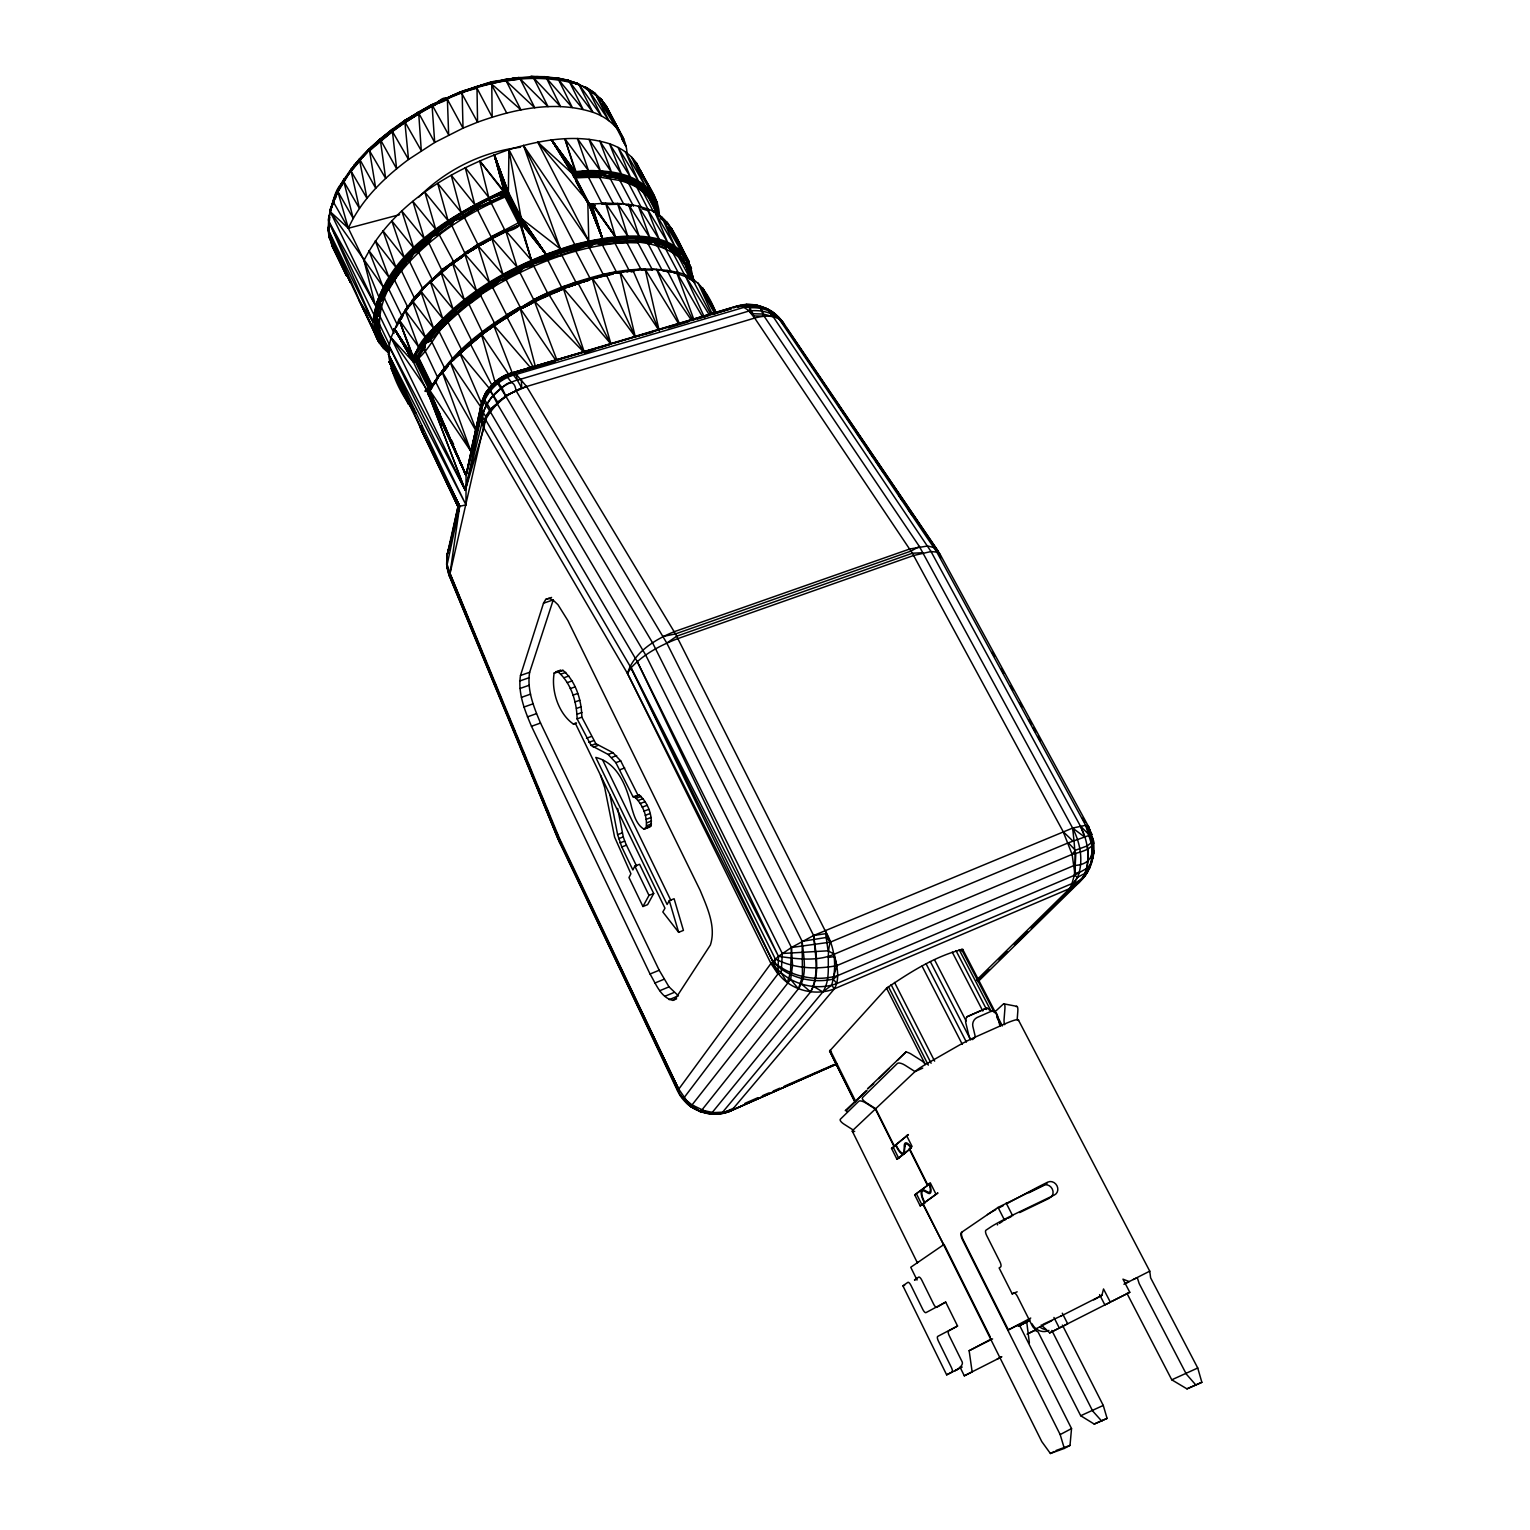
<?xml version="1.0" encoding="UTF-8"?>
<svg xmlns="http://www.w3.org/2000/svg" width="1530" height="1530" viewBox="0 0 1530 1530"><rect width="100%" height="100%" fill="white"/><g stroke="black" fill="none" stroke-linecap="round" stroke-linejoin="round"><path stroke-width="1.5" d="M679.626 1093.835L558.909 841.041L449.438 576.122L484.857 421.018C493.291 404.57 508.821 391.795 526.607 386.516L754.673 318.049C764.254 315.448 776.762 314.281 783.57 323.098L940.109 554.319L1088.366 826.277L1093.434 841.022L1087.314 845.861L1075.341 850.278L1072.109 854.371L834.271 954.185C817.192 961.72 796.728 958.947 778.483 956.327L770.948 963.479L677.541 1090.775C686.339 1110.245 711.507 1119.807 730.919 1110.78L837.025 1063.943M387.262 349.452L389.462 353.468C379.344 346.201 373.052 334.267 372.899 321.797L328.644 221.181L329.906 217.413M350.81 170.136L343.619 181.783C338.13 185.379 333.808 195.859 333.387 201.998L348.343 228.257L363.987 260.425L375.252 305.005L330.289 211.771L334.439 198.919C328.74 211.044 327.171 225.273 329.6 238.431L358.919 300.033L372.899 321.797C381.314 255.586 448.328 216.246 503.619 190.715C505.455 190.198 507.692 190.887 508.61 192.627L522.419 219.708L521.29 224.336L521.921 220.435L508.343 193.87L506.028 191.824L502.873 191.575C452.039 214.583 399.387 247.936 377.183 301.506C373.511 318.928 372.249 340.31 389.117 351.709M690.719 274.635C696.418 283.892 693.358 280.43 692.516 276.069C685.058 222.328 611.312 235.123 574.745 244.513C511.594 263.982 447.621 298.809 412.813 357.006C412.411 358.689 412.718 360.506 413.444 362.075L466.057 475.333L465.981 504.881L457.986 506.679L446.99 555.409L446.626 564.188L448.883 574.668L558.756 839.568L677.541 1090.775L679.244 1091.789M431.651 388.276L432.263 385.522L419.258 358.823L416.064 356.203L413.1 356.299L398.967 319.483L414.477 297.317L442.113 269.663L477.896 244.264L521.654 221.104L508.935 149.634C541.161 139.823 576.619 133.435 609.533 143.763C620.09 147.53 630.073 153.727 636.499 163.117C643.767 180.674 659.315 196.108 659.373 216.055M658.627 216.055C656.294 173.98 607.448 171.073 575.28 171.685L564.819 138.714L588.553 170.767L577.365 138.484L600.429 170.92L589.069 139.287L611.407 172.029L599.817 141.047L621.429 174.076L609.533 143.763L630.398 177.002L618.101 147.377L638.24 180.769L625.502 151.853L644.895 185.34L631.641 157.131L650.346 190.638L636.499 163.117L654.534 196.624C637.933 170.652 602.438 168.893 574.84 171.857C573.616 172.45 573.387 174.114 574.094 175.204L587.788 201.424L588.782 241.013L523.47 145.427L560.382 248.912L522.208 219.211L545.885 254.152L522.055 222.424L519.32 224.987L504.078 195.113L504.02 190.619L494.267 154.779L508.343 193.87L508.935 149.634C451.082 169.658 392.713 204.312 363.987 260.425L378.426 295.959M329.6 219.44L328.147 229.232L329.6 238.431L328.415 230.074L329.466 215.539M708.314 300.09L706.191 293.76L715.925 312.56C708.83 294.487 697.259 275.878 676.566 272.244C652.411 266.736 627.147 269.031 603.145 274.31C574.133 281.96 538.942 293.072 517.312 310.609L492.048 326.598L462.959 350.332M573.712 177.04L574.84 171.857L551.565 139.938L574.094 175.204L573.616 176.753L573.846 172.966L551.565 139.938L575.28 171.685L574.687 177.289L587.711 202.266M386.249 135.137L392.445 129.342L392.426 131.446L408.529 159.483C384.03 177.786 361.099 199.99 348.343 228.257L330.289 211.771L333.119 201.157L342.127 182.223M467.415 252.794L491.78 238.183L521.692 223.82L507.558 195.266C491.493 190.829 468.639 215.73 453.683 220.626C423.714 241.817 395.715 267.559 380.243 301.945L377.069 316.595L378.579 329.428L380.607 336.256L387.377 347.616C366.014 324.57 381.678 290.203 398.622 269.548C425.742 235.104 464.03 211.618 504.518 196.127L505.493 190.581L494.267 154.779L508.61 192.627M691.082 275.018L693.415 279.053L691.311 278.307L691.024 276.184L692.44 275.476L690.317 271.212M447.276 366.645L441.348 373.263L452.555 360.086L483.059 333.636L469.022 304.394L465.713 300.416C451.235 314.664 412.526 338.493 415.299 361.539L428.744 389.022L430.867 389.653L426.43 388.792L391.049 337.595L398.967 319.483L418.627 347.042L404.915 310.035L425.455 337.614L412.144 300.454L430.14 281.233L453.645 261.649L436.777 230.15C403.805 255.414 347.597 311.011 389.462 351.919M573.406 724.073L575.376 723.346L664.976 908.227L662.834 911.957L678.651 932.325L683.432 930.393L674.099 898.741L669.298 900.654L667.118 904.46L595.801 757.427C618.388 763.03 627.071 787.835 631.737 807.802C633.975 815.452 636.537 824.46 643.633 828.954L646.081 827.826C647.745 816.848 642.83 804.225 634.491 796.958L632.98 796.709L615.863 762.667L608.118 754.424L591.135 745.454L577.097 718.89C576.81 702.079 571.226 683.298 558.24 672.033L554.166 673.028C551.087 690.776 558.469 713.611 573.406 724.073L576.542 722.944M573.635 176.945L573.788 173.119L551.565 139.938L575.108 171.743C567.668 183.849 594.673 170.997 599.033 175.51C622.576 173.617 652.717 186.584 656.236 212.785L656.007 213.645M648.605 210.394L635.734 185.015L621.027 178.972L602.724 174.688L574.4 176.237L573.846 172.966M645.048 828.916L650.919 825.971C652.641 814.993 647.706 802.37 639.349 795.122L632.98 796.709M430.963 389.06C425.55 389.748 430.351 391.011 430.255 387.377L415.586 358.766C436.146 323.595 469.117 295.749 505.378 277.905C550.016 252.909 601.711 235.543 653.559 242.027L667.902 246.942L679.683 255.128L686.167 265.531L688.423 272.742L688.577 270.887C665.11 217.719 587.138 244.073 546.535 257.231C512.493 268.859 484.532 290.891 456.82 313.019C438.536 324.819 430.58 351.728 413.444 362.075L391.049 337.595L389.117 346.086L465.273 490.327L483.901 428.018L485.871 416.696L480.382 408.261L466.057 475.333L426.621 389.156L428.304 388.238M574.343 175.128L574.19 172.393L551.565 139.938L573.712 173.655L573.635 176.6L574.611 172.01L551.565 139.938L573.731 173.387C576.217 179.909 601.94 168.224 609.973 174.439L610.374 173.502C629.308 175.606 647.19 184.92 656.102 202.343L657.632 214.774M976.408 980.252L1070.904 887.343L1074.825 873.496L1072.109 854.371C1080.658 851.904 1099.19 848.404 1091.617 835.992M391.049 337.595L465.273 490.327L481.912 423.16C481.95 401.396 500.865 383.303 521.309 379L748.954 311.03C762.227 309.194 778.196 313.459 784.947 325.871L783.838 325.202M637.819 794.873L620.702 760.869L612.937 752.664L595.878 743.714L581.84 717.168C581.591 700.377 576.026 681.596 563.002 670.35L555.906 671.689M328.644 218.656L328.701 234.358L328.415 227.511M691.311 279.454C688.806 223.973 611.235 235.065 574.572 245.125C511.575 264.002 450.183 299.593 414.075 356.012L418.78 359.454L432.206 386.421L431.575 388.257M448.883 549.174L447.238 554.338L447.009 566.1L446.99 555.409L448.902 548.658M508.343 193.87L494.267 154.779L504.059 190.619L504.078 195.113L478.622 207.162L463.992 216.744L453.683 220.626L451.407 224.795L439.512 233.325L432.168 236.232L428.4 242.199L418.226 251.341L413.655 252.737C402.103 268.764 390.112 284.886 380.243 301.945L380.894 306.402L379.077 314.759L377.069 316.595L373.989 316.442L375.634 328.797L380.855 343.561L389.691 351.307M1088.977 867.72C1086.491 877.436 1077.675 884.34 1069.202 888.777L834.405 988.801C811.34 998.229 779.019 986.831 772.765 961.356L627.472 673.468L483.901 428.018C478.546 417.021 486.062 404.417 492.89 395.792C499.201 391.737 513.143 371.733 516.05 390.666L666.793 643.078L813.616 935.519C816.083 953.936 820.329 975.05 810.575 991.937L710.972 1114.012L692.038 1104.928L679.97 1095.193L678.364 1088.518L559.215 837.828L450.011 573.463L447.162 564.532L446.99 555.409L459.669 506.105L388.505 354.099L389.117 346.086L465.981 504.881L388.505 354.099C391.259 375.558 402.218 396.901 415.988 413.33M521.845 223.399C500.367 235.161 470.379 247.382 449.935 265.187L453.282 260.827M623.838 204.37L610.221 178.551L609.973 174.458C630.666 176.849 653.922 189.261 656.695 211.962L656.236 212.766M588.782 241.013L537.738 142.175L587.788 201.424L588.438 204.179M1092.994 857.928L1094.007 851.12L1089.704 868.026L1084.923 873.401L1077.694 877.206L1069.202 888.777M713.343 314.147L731.397 308.658L511.804 373.014C493.884 378.101 480.879 394.606 480.152 413.215L484.417 420.157L485.794 420.1L483.901 423.887L481.912 423.16C474.893 401.931 490.843 378.254 511.804 373.014L738.034 305.809C754.94 300.989 773.817 308.773 783.57 323.098L774.256 313.88M518.536 223.59L520.793 223.036L522.419 219.708L545.885 254.152L520.391 222.5L506.468 195.63L506.755 190.944L494.267 154.779L504.977 191.518L504.977 197.064C459.402 216.399 416.982 246.024 389.06 287.487C378.694 307.549 374.142 332.947 389.06 352.55M387.377 347.616L386.459 347.52C357.083 309.978 397.704 263.982 426.239 239.77C449.476 220.301 475.849 204.465 503.867 193.029C505.378 192.99 507.08 193.354 508.075 194.559L522.113 221.946L521.692 223.82L522.055 222.424M573.884 174.726L573.769 176.447L574.19 172.393L551.565 139.938L573.463 175.567L551.565 139.938L574.094 172.508L573.482 175.07M505.818 193.201L506.755 190.944L504.977 197.064L505.818 193.201L504.977 197.064L508.075 194.559C508.629 192.895 506.181 192.417 504.977 192.206C489.791 196.49 475.142 204.81 461.735 213.263C426.526 235.505 390.475 263.753 377.164 304.7L381.429 307.224L394.071 333.272M507.501 191.365L506.985 192.359L504.977 191.518L494.267 154.779L508.209 192.015C508.649 197.848 502.031 195.477 503.007 190.925L479.655 160.784L488.701 197.313L465.254 167.631L474.683 204.446L451.216 175.185L461.085 212.211L437.714 183.409L448.041 220.549L424.881 192.187L435.725 229.366L412.87 201.405L424.25 238.546L401.797 211.006L413.731 248.013L391.776 220.836L404.245 257.652L382.921 230.801L395.926 267.368L375.29 240.784L388.811 277.064L368.959 250.691L382.959 286.626L330.289 211.771C329.486 210.452 347.635 168.3 343.848 181.649L353.201 218.408L337.633 191.078L344.193 178.914M401.855 318.183L400.688 319.196L403.346 314.147M1093.434 841.022L1091.081 838.612M432.206 386.363L432.263 385.522C452.689 351.116 486.005 326.636 520.104 306.937L503.829 275.343C468.811 294.946 434.52 322.199 414.075 356.012M485.794 420.1L631.029 667.845L775.289 958.947L774.41 965.889C788.887 983.847 815.108 991.536 836.872 983.541L1072.607 883.307C1084.866 880.591 1090.852 868.371 1093.032 857.106M556.92 833.276L559.655 839.894L558.182 839.377L450.011 573.463L459.669 506.105L419.603 425.684L388.505 354.099L406.98 399.54L389.251 361.577L405.89 397.666L407.974 397.666L406.119 397.934L419.603 425.684C419.947 430.772 424.651 429.433 421.687 430.733L457.986 506.679L449.457 546.765L452.019 538.005M479.655 160.784L503.619 190.715L488.95 198.556L504.671 229.825C504.862 234.32 523.432 226.459 522.495 220.033L545.885 254.152L522.227 222.099L521.309 224.107L522.419 219.708M521.596 221.85C519.301 221.601 521.826 225.446 521.864 222.711L545.885 254.152L522.361 221.773L522.017 223.093L522.552 220.913L545.885 254.152L521.864 223.495M573.444 174.841C587.711 165.909 613.626 172.947 629.098 178.379L622.538 175.185L619.899 180.502L633.477 206.187M1017.163 1019.86L1017.833 1011.043A6.809 1.913 -79.8 0 0 1016.13 1006.625M1091.846 860.625L1089.704 865.483M532.803 302.825L522.82 307.989L541.697 297.872L566.942 287.085L591.976 278.766L613.109 274.119L603.145 274.31L589.241 247.497L588.323 242.409C621.562 235.429 666.851 230.341 688.538 262.758L690.699 276.222L692.555 276.318L690.661 277.638M430.293 389.691L427.635 390.303L466.057 475.333L480.382 408.261C486.961 385.197 488.051 384.948 497.25 403.805L645.679 655.012L791.45 947.491L792.54 965.373L790.627 979.468L692.038 1104.928L699.745 1111.43L701.467 1110.092L719.387 1113.859L722.294 1112.578L822.853 991.937L831.612 985.205C837.254 966.845 834.959 946.936 825.014 930.412L675.476 633.898L526.607 386.516L516.241 374.391L511.804 373.014L505.397 375.252L505.302 377.642M480.382 408.261L483.576 398.087L490.575 409.275L490.346 411.838L637.226 661.553L782.289 953.496L781.218 972.946L787.281 982.642L790.494 972.602L791.45 947.491L813.616 935.519L1072.645 828.074L1085.669 825.301L1088.366 826.277L1091.789 834.481L1068.361 842.82L830.235 942.174L791.45 947.491L778.483 956.327L777.909 974.017L684.159 1097.565C684.503 1106.305 701.467 1112.712 710.417 1113.821C714.472 1114.624 724.761 1113.821 730.919 1110.78L835.59 1064.498M442.553 271.766L428.916 243.079L425.474 239.216M603.145 274.31L645.144 269.242L659.181 330.652L619.841 271.862C566.138 281.539 514.711 305.618 472.847 340.387L472.674 342.127M573.807 175.223L573.807 176.275L574.84 171.857M923.087 1203.67L937.756 1193.075L923.087 1203.67L1041.796 1441.623L1050.402 1453.5L1064.325 1448.413L1070.005 1445.41L1071.535 1428.58L1019.152 1324.483L1008.385 1329.895L963.116 1239.663A6.923 2.448 64.4 0 1 962.045 1232.109M476.136 339.297L481.338 335.051L471.221 343.141L471.508 340.349L458.082 313.287L455.347 310.016L453.09 309.844L458.082 313.287L478.527 296.112C530.126 262.816 591.211 238.737 653.559 242.027L657.058 244.991L665.225 247.803L667.902 246.942L669.566 244.322L681.558 252.68L687.486 262.93L692.459 275.802L690.47 271.747M504.977 191.518L505.072 190.542M721.701 1112.75L719.387 1113.859L732.22 1109.728L834.405 988.801C840.467 978.186 836.681 965.334 834.271 954.185L828.074 950.799L782.289 953.496M599.55 172.393L599.607 177.499L613.76 204.179L602.304 204.14L587.539 175.376L587.864 172.24L589.777 171.379L610.394 173.483L589.777 171.379L574.439 174.248M505.99 193.316L494.267 154.779L507.96 191.747L507.558 195.266L508.209 193.698M590.389 203.796L589.758 204.676L589.566 203.337L588.017 203.452L592.091 204.274L615.423 236.787L605.67 203.356L627.721 236.079L617.508 203.375L639.196 236.328L628.467 204.332L649.753 237.494L638.45 206.206L659.258 239.579L647.362 208.979L667.673 242.505L655.146 212.574L674.921 246.273L661.725 216.973L680.965 250.805L667.099 222.118L685.746 256.046L671.192 227.932L689.246 261.955C678.173 242.715 671.135 216.38 647.362 208.979C628.926 202.17 608.902 202.802 589.605 204.274L575.739 177.729L574.419 177.939L588.151 177.346L589.777 171.398M426.22 108.726L404.991 120.507L380.071 139.001L396.614 168.74L392.426 131.446C441.692 94.152 506.411 68.257 568.758 80.746L592.856 112.283C611.101 118.269 626.688 134.468 627.071 154.415M328.357 220.32L328.931 216.227M438.116 378.407L424.651 349.892L425.57 343.198L446.875 320.631L467.874 302.577L499.469 280.028L505.914 278.9L519.473 271.69L523.394 267.291C547.338 259.373 571.895 251.494 595.514 242.926L601.979 244.035L636.231 241.855C661.553 244.475 686.129 253.636 693.568 281.386M485.871 416.696L490.346 411.838L482.581 399.732L489.045 388.601L497.499 401.95L497.25 403.805C489.466 408.969 482.409 418.226 483.901 428.018M564.819 138.714L575.93 171.551L575.165 173.273L574.266 172.297M746.009 304.413L756.566 305.082L760.391 308.295L764.101 316.175L919.358 546.459L1072.645 828.074C1074.328 844.082 1076.317 859.248 1074.29 875.351L1077.694 877.206L1070.904 887.343L1078.344 883.193L1082.418 878.411M685.268 276.184L672.588 252.316L673.296 247.497L654.974 239.292L616.15 237.341L574.572 245.125L575.663 250.901L590.523 279.168L613.473 273.583M676.623 998.841L672.913 1000.391C660.75 997.751 655.815 983.599 650.04 974.017L531.484 726.291C524.752 710.436 517.714 693.014 520.487 675.476L543.513 603.183L545.713 599.416L551.584 597.446M573.788 175.07L575.777 172.182L575.108 178.13M669.184 999.664L678.44 995.82L669.012 986.869L659.201 970.25L540.53 723.04C533.798 707.204 526.76 689.781 529.648 672.282L553.248 599.894L543.513 603.183M448.328 266.603L431.403 281.52L431.862 278.747L418.226 251.341L415.108 248.549L411.149 251.36L413.655 252.737L418.742 252.221M1077.694 877.206C1083.737 861.141 1080.39 842.973 1072.645 828.074L1084.904 837.216L1080.314 825.913L931.024 551.546L768.385 309.576L758.88 306.459L738.034 305.809L613.148 343.313M939.707 556.346L940.701 557.991L940.109 554.319L936.819 552.101L931.024 551.546L913.64 555.486L677.962 638.565C660.692 645.163 643.633 654.018 631.029 667.845L772.765 961.356C790.226 976.542 815.452 982.164 837.694 975.624L1074.29 875.351L1086.549 868.543L1091.177 863.666L1092.095 846.014L1085.669 825.301L936.819 552.101L779.057 318.814C774.735 310.724 764.77 307.721 756.623 305.159M481.95 405.775L483.078 398.756M653.807 212.402L642.6 191.307L643.365 186.622L637.8 181.535L635.734 185.015L621.027 178.972L599.033 174.42L575.184 175.032L575.739 177.729M430.599 282.476L431.862 278.747M447.238 554.338L447.2 558.622M521.061 224.47L531.388 260.215L505.627 230.609L464.757 253.884L476.557 290.968L452.345 262.682L440.774 271.824L453.071 309.117L430.14 281.233L442.744 318.546L420.578 290.815L433.506 328.07L412.144 300.454M373.397 313.631L328.644 221.181L330.289 209.323L334.305 200.812M506.985 192.359L494.267 154.779L506.028 191.824L505.493 190.581M656.695 211.943L658.206 214.468L656.102 202.343L649.102 190.695L629.079 178.398L628.581 183.294L641.07 206.894M588.151 177.346L599.607 177.499L603.795 171.876M567.171 855.939L558.909 841.041L559.215 837.828L558.393 838.727M496.198 383.074L496.772 380.702L501.878 387.549L506.028 396.576L652.526 642.753L802.16 941.332C803.575 956.805 807.878 975.222 798.431 988.763L700.51 1111.717M637.054 182.261L637.8 181.535L635.983 185.149L647.477 194.578L654.457 207.678L656.121 202.343L653.979 206.359L658.072 214.774M343.561 180.827C357.963 161.492 372.784 143.38 392.445 129.342M505.837 194.329L506.851 194.75M388.065 347.597L379.038 331.494L377.069 316.595L379.612 315.562L391.221 339.507M399.56 214.678L348.343 228.257L337.92 191.919L354.214 165.049L369.533 148.487L369.552 150.839L385.637 178.36L380.492 140.951C433.984 96.696 509.777 64.298 579.124 84.647L601.481 116.07L587.807 88.759L584.039 87.573M522.361 221.773L545.885 254.152L522.113 221.946L520.774 224.413L494.898 235.735L482.447 244.016L491.972 238.757M413.444 362.075L394.338 328.701L412.641 358.345L416.064 356.203L418.78 359.454M522.552 220.913L522.265 222.233L522.514 221.257L545.885 254.152L522.552 220.377L522.246 221.334M426.43 388.792L465.273 490.327L480.649 418.206C480.057 397.857 495.739 376.935 516.241 374.391L748.973 305.904L754.673 318.049L912.377 553.229L1063.178 831.651L1072.109 854.371M504.556 193.029L504.001 194.042M483.557 423.217L480.649 418.206L466.057 475.333L428.343 390.494L429.567 389.978L428.132 390.494L466.057 475.333L480.152 413.215M652.66 332.316L635.237 336.734L592.148 278.173C529.055 297.987 465.541 332.488 429.356 389.71L470.762 451.082L483.098 398.89L487.477 392.33M465.713 300.416L475.333 292.479L490.48 283.241L507.635 316.959L517.752 310.705M593.047 204.293L591.23 205.842L593.047 204.293L615.423 236.787L592.129 204.274L591.326 205.842L595.361 205.536M660.004 270.007L651.856 269.242L652.526 270.007L637.972 242.868L637.149 236.901L616.15 237.341L614.563 238.24L614.582 242.429L628.887 269.969C631.852 274.616 638.679 268.228 626.918 271.594M456.82 313.019L430.752 339.909L425.57 343.198L424.116 349.031L415.299 361.539L413.215 361.558L394.338 328.701L412.756 357.312L417.269 360.678L419.029 358.441M813.75 986.563L822.853 991.937C832.473 976.905 825.339 958.258 830.235 942.174L825.014 930.412M1098.502 1297.096L1101.887 1295.336L1103.532 1288.968L1110.34 1302.183L1104.87 1304.918L1099.573 1294.629M574.821 178.455L587.463 202.648L587.788 201.424L602.399 238.431L591.747 204.236L592.875 204.924L591.861 205.077M330.231 237.743L332.163 246.139L350.485 282.381L333.54 248.625L333.77 246.808M335.319 198.69L337.843 189.605L341.553 183.83M648.433 238.91L648.185 243.959L653.559 242.027L654.974 239.292M573.463 175.567L573.788 174.42M446.99 555.409L448.845 548.926M833.563 976.752L836.814 965.621L834.385 956.556L828.495 957.417M337.633 191.078L343.848 181.649L359.435 208.386L350.791 169.754L359.168 160.975M329.332 237.571L328.969 232.617M508.113 191.919L507.214 192.895M515.648 78.738L490.059 82.639L460.874 91.743L432.034 104.614L404.723 120.449L408.529 159.483L434.711 142.481L418.264 112.264L404.628 121.75M330.021 210.93L332.966 201.52M465.369 90.959L490.059 82.639L514.615 78.011M621.582 272.455L617.374 273.029L616.303 271.69L602.38 244.991L601.73 239.866L595.859 240.153L595.514 242.926L589.241 247.497M626.707 237.533L626.879 242.658L641.299 269.93L652.526 270.007M341.668 182.739L341.477 184.174M397.551 378.331L394.568 374.659L408.644 404.436L391.278 368.443L405.928 398.125L407.783 397.226L405.832 397.762L391.278 368.443L412.584 410.059L408.72 401.51M1084.923 873.401C1090.66 857.909 1087.715 840.314 1080.314 825.913L1089.704 835.418M491.474 237.552L477.609 210.145L478.622 207.162L476.825 203.911L451.943 218.618L436.777 230.15M432.359 387.358L432.263 385.522L428.476 388.448L429.433 389.289M412.144 407.401L407.592 397.169L405.871 397.877L389.251 361.577L406.808 399.177L408.395 398.24L406.349 398.336L389.251 361.577L405.871 397.877L407.439 397.494M330.021 210.107L337.843 189.605L343.619 181.783M430.179 388.735L416.313 361.176L394.338 328.701L412.679 359.301L415.28 357.389L417.594 358.077M465.483 254.554L451.905 225.713L453.683 220.626L464.489 217.643L478.527 245.737M781.218 972.946L777.909 974.017L770.948 963.479L627.472 673.468C633.917 652.354 654.783 639.54 674.194 631.718L909.738 549.002L927.658 545.981L934.065 547.587L938.177 551.125L939.191 554.606M522.132 222.003L521.348 223.284M337.843 189.605L333.215 199.971M404.647 121.023L432.091 104.709L460.874 91.743L477.57 122.19C513.984 109.089 554.969 100.043 592.856 112.283L578.608 83.921L567.381 80.038L557.13 78.566C529.992 75.161 514.539 76.175 557.245 78.068L583.102 109.414L569.275 81.473L557.838 78.24M434.998 380.588L470.762 451.082L473.248 444.446M332.966 200.698L333.387 201.998M373.989 316.442L375.347 313.21L379.612 315.562M414.993 356.146C447.621 305.771 503.466 270.638 560.439 251.092C598.46 239.713 679.205 219.67 690.011 276.892M461.085 91.762L438.498 102.051L463.284 90.844L490.422 82.601L506.698 113.01M416.007 356.337L416.753 357.446M441.96 373.091L444.79 368.539L431.288 340.769L425.57 343.198L417.92 357.312L419.258 358.823M507.31 195.056L505.952 196.567L520.678 224.91M690.011 278.422L678.459 256.657L681.539 252.699L684.006 257.117L683.107 261.687L679.683 255.128L678.134 255.759L667.902 246.942L665.569 248.721L679.339 274.712M1087.964 869.384L1085.325 875.236L1078.344 883.193L977.957 981.744M405.89 397.666L407.955 397.437L405.832 397.704L389.251 361.577L406.559 398.699L408.395 398.24L406.425 398.469M471.221 343.141L481.147 335.07L458.388 355.017M591.747 279.263L600.468 276.892M423.045 289.629L409.562 261.534L413.655 252.737M416.6 360.545L412.832 360.277L394.338 328.701L412.698 357.637L414.095 357.561L412.641 358.192L394.338 328.701L413.081 361.214L417.002 358.823L418.111 360.105L431.058 388.008M492.832 326.712L494.381 322.906L480.803 295.787L477.723 291.637L475.333 292.479L478.527 296.112M428.916 243.079L432.168 236.232L440.009 234.224M589.356 172.182L574.19 173.196L574.725 171.934M396.06 327.63L403.538 314.243M754.673 318.049L748.954 311.03L750.522 307.798C760.735 307.205 771.216 310.322 778.77 317.379L778.904 318.47M399.062 321.09L407.496 306.593L394.606 280.258L390.552 277.159M620.262 175.491L622.538 175.185L619.784 176.428L619.899 180.502C634.529 184.499 650.327 192.876 654.764 208.539L651.608 201.31L652.87 197.753L655.739 204.255M600.487 775.155L604.694 787.606L614.601 837.12L630.915 873.764L628.983 877.551L642.944 906.506L647.592 904.651L653.712 893.52L639.559 864.278L634.835 866.114L632.865 869.958L621.773 846.97L617.604 834.653L609.935 794.644M1082.188 878.602C1088.595 869.04 1088.882 856.896 1087.314 845.861M418.589 359.187C417.174 359.99 415.319 357.236 412.832 360.277M521.902 222.443L519.32 224.987L520.602 224.738M404.111 312.885L407.496 306.593L405.393 311.221M688.577 270.887L689.724 269.318L688.538 262.758L686.817 263.695L686.224 266.488L692.096 279.952M657.823 240.937L657.403 245.928L671.211 272.034M642.944 906.506L648.988 895.394L653.712 893.52M741.247 306.363L737.422 306.899L746.621 304.489L748.973 305.904M438.058 377.566L435.859 381.104L444.465 367.659M690.604 277.332L692.459 275.802M402.046 316.595L403.021 315.811M400.688 319.196L400.784 317.762M417.518 358.02L415.491 360.2M1091.177 863.666L1094.007 851.732L1093.778 842.915M414.649 358.25L416.16 358.192M412.679 359.301L415.089 360.372L412.985 360.87L394.338 328.701L412.641 358.919L415.586 358.766L413.1 356.299M405.909 310.514L421.362 291.35L414.859 298.962L401.51 270.906L400.191 271.04L388.945 289.476L401.759 315.735L402.983 314.989M504.422 190.562L503.026 192.244M854.945 1102.116L829.604 1051.072L886.578 988.189C909.834 972.449 935.193 956.078 962.714 949.365L1002.38 1025.922M666.124 243.806L669.566 244.322L666.124 243.806L665.569 248.721M347.214 176.065L350.81 170.346M627.472 673.468L631.029 667.845L778.483 956.327L637.226 661.553M410.04 305.235L421.343 291.809L418.398 295.347M587.463 202.648L587.998 201.788L602.399 238.431L591.173 204.083M353.201 168.281L359.493 158.891L369.533 148.487M405.431 312.043L407.86 308.257M552.846 293.263L563.25 288.941L534.735 301.697L519.951 272.627L523.394 267.291L533.798 266.086L548.39 294.582L566.884 287.544M431.536 387.606L439.875 374.907M575.949 178.13L575.433 172.986L587.864 172.24M429.567 389.978L428.113 390.494L466.057 475.333L428.821 390.341L430.772 389.481L428.534 390.456L466.057 475.333L429.356 389.71M343.523 180.062L351.384 168.683M410.059 305.56L412.469 302.156M962.026 951.316L962.714 949.365M1087.505 872.215L1078.574 881.873M426.947 389.653L432.072 387.339M432.856 386L436.643 380.874M614.964 243.366L616.15 237.341L614.563 238.24M679.263 251.953L681.539 252.699L679.263 251.953L678.459 256.657M407.802 307.454L422.624 288.003L432.187 279.588M508.381 192.264L507.769 193.048L507.692 191.499M506.449 195.706L504.747 196.146M437.752 376.686L461.754 350.274L492.717 325.163M519.703 223.38L520.391 222.5L518.957 224.394M441.883 372.249L444.79 368.539M414.477 356.892L412.813 357.006L398.967 319.483L412.813 357.006L414.764 357.905M415.873 356.93L414.898 358.039M648.739 191.843L647.133 195.037L657.9 215.309M350.791 169.754L364.197 154.492M351.996 168.453L359.493 158.891L375.711 188.247L369.552 150.839L392.426 131.446L370.643 148.697L354.099 166.388M493.31 287.564L499.469 280.028L506.411 279.818M422.624 430.446C424.479 428.381 419.43 431.651 423.064 429.375M535.5 77.514L545.388 76.902L572.297 107.502L558.354 79.273L559.904 78.891M447.353 367.009L440.678 374.754L447.506 366.722M390.705 130.375L390.666 131.714M354.042 165.661L371.407 147.052L391.068 130.394M444.369 318.795L448.08 322.39L461.429 349.395L452.803 360.2L473 341.133M444.675 370.069L441.482 373.301L447.735 366.588M417.633 296.265L421.591 291.752M414.401 299.555L421.477 291.809L413.616 299.631M490.575 409.275L505.627 395.811L521.711 387.97L521.309 379L517.274 380.071L511.861 373.033L505.397 375.252M362.4 157.513L367.219 152.35M354.214 165.049L355.955 164.418M452.803 360.219L454.238 357.791L452.383 358.536L439.129 331.57L434.597 327.803L439.129 331.57M452.67 360.889L471.948 342.567M376.858 142.271L391.565 130.624M608.711 204.485L617.776 204.274M457.011 356.509L466.726 347.329M430.58 281.137L414.477 297.317M978.875 979.889L989.011 969.924M999.147 959.96L1007.601 951.66M1014.352 945.005L1027.873 931.713M1031.258 928.404L1073.505 886.865M846.339 1110.551L866.879 1090.374L845.268 1110.589L846.339 1110.551A6.33 2.219 30.5 0 0 847.161 1111.641M873.707 1083.68L867.548 1088.863L905.932 1052.009A6.866 2.601 30.1 0 1 911.325 1054.189L921.251 1060.481A13.847 12.623 48.9 0 1 925.191 1064.115M878.794 1078.688L888.968 1068.686M897.46 1060.347L905.932 1052.009M418.474 197.408C445.555 170.021 482.122 151.719 520.449 147.263M369.227 148.812L372.058 147.167M430.695 281.883L439.186 274.252M430.274 282.897L432.225 280.927M853.166 1129.982L875.351 1109.04L865.942 1103.053A6.522 2.314 30.4 0 0 858.751 1101.237L840.352 1119.233A6.33 2.18 30.6 0 0 844.063 1124.187L853.166 1129.982A22.969 2.505 -26.7 0 0 854.696 1131.359M891.55 1148.418L895.796 1145.492L896.714 1147.328A10.194 3.557 65.5 0 0 903.962 1154.06L896.963 1159.262L891.55 1148.418L908.399 1134.552L894.304 1146.027L875.696 1108.715L915.017 1071.574A25.035 2.984 -26.9 0 1 926.377 1063.962L958.029 1045.851A25.207 3.022 -27 0 1 975.375 1037.034L1004.139 1024.201A25.073 2.984 -27.1 0 1 1018.387 1020.529M456.017 356.834L452.555 360.086L453.836 359.741M994.672 1012.076L1003.259 1004.12A6.809 1.874 -79.7 0 1 1004.923 1008.538L1004.062 1019.573A13.789 12.278 48.1 0 0 1004.655 1024.679M972.544 1039.616L975.375 1037.034L972.831 1026.324A6.962 5.776 -65.2 0 1 977.173 1017.488L990.178 1011.732A6.942 5.738 -65.5 0 1 997.426 1015.404L999.932 1026.075M520.334 224.317L521.367 224.049M458.082 313.287L438.785 330.499M370.623 147.473L380.071 139.001M370.528 148.008L404.991 120.507M472.005 341.974L461.888 351.039L472.847 340.387L471.508 340.349M574.687 177.289L588.993 175.338L599.244 176.562L602.724 174.688L609.705 176.581M587.769 176.409L588.993 175.338L599.244 176.562M690.91 278.556L692.746 277.121L690.336 273.067M424.307 436.872L428.171 442.323L457.986 506.679L421.687 430.733L459.669 506.105L420.674 428.075L422.165 427.042L420.387 427.386L459.669 506.105L447.162 564.532L447.64 570.327M436.05 277.102L430.829 281.558L447.659 267.674M442.992 271.135L448.194 266.679M377.375 142.653L380.932 139.651M896.963 1159.262L911.364 1147.787A10.27 3.615 65.4 0 0 904.268 1145.549L904.134 1150.713A8.855 3.098 65.5 0 1 897.077 1147.003L896.159 1145.167M693.415 279.053L692.038 280.2L693.951 280.22L690.566 274.329M428.534 390.456L466.057 475.333L429.146 390.035C425.608 390.399 431.345 387.128 431.441 387.052L430.504 387.606M1080.333 881.184L1072.702 885.449L1072.607 883.307M463.169 91.112C476.461 87.956 493.482 78.279 506.22 80.994L520.946 109.873L491.742 84.093L492.182 117.122L476.997 88.204L464.183 91.666L462.156 93.33L463.016 128.157L434.711 142.481L431.995 104.537L418.034 112.264M379.038 331.494L378.579 329.428L375.634 328.797L375.118 331.168L379.038 331.494L381.85 337.633L377.7 335.739M561.644 287.257C569.256 284.159 563.729 290.987 561.644 287.257L547.797 260.234L550.379 258.13L561.797 255.166L576.581 283.509L589.643 279.933L566.942 287.105M421.419 429.968L422.605 428.993L421.419 429.968L459.669 506.105L420.884 428.591M377.183 301.506L380.243 301.945L384.546 298.503L380.32 295.787M442.61 271.212L465.828 253.808M483.078 333.062L476.346 338.455L492.928 325.871M440.774 271.824L464.374 299.899L452.345 262.682L477.896 244.264M962.198 1367.017L946.649 1374.839L902.891 1285.793L907.883 1282.35A4.361 1.434 64.7 0 1 911 1285.468L922.8 1309.431A4.399 1.434 64.4 0 0 925.975 1312.625L945.693 1302.087L957.551 1326.013L948.543 1331.004A4.437 1.473 64.1 0 0 949.231 1335.69L962.198 1361.929C964.416 1367.476 948.275 1373.921 958.296 1368.967M370.643 148.697L380.492 140.951M414.859 359.359L412.641 358.555L394.338 328.701L412.756 359.913L415.204 358.919M489.562 329.026L483.059 333.636L505.493 318.164M914.73 1194.892L929.093 1184.258A8.989 3.156 65.1 0 1 927.773 1192.004L924.005 1189.938A10.308 3.595 65 0 0 923.623 1201.222L924.56 1203.096L920.199 1205.87L914.73 1194.892L929.093 1184.258M906.525 1135.413L912.071 1146.467L909.509 1148.648A10.27 3.595 65.4 0 1 910.637 1150.713L926.625 1182.652A10.347 3.615 65.1 0 1 927.62 1184.832L930.259 1182.767L935.882 1193.974M560.649 670.025L554.166 673.028M772.765 961.356C787.568 977.823 811.914 983.694 833.162 979.162L837.694 975.624M450.47 265.34L464.164 255.51M920.199 1205.87L924.56 1203.096M518.211 77.59L533.243 77.284L548.027 106.641L520.257 78.967L506.22 80.994L534.773 107.75L519.798 78.24L513.334 79.005M466.994 253.445L475.581 247.822M469.022 304.394L480.803 295.787M483.059 333.636L489.677 328.816M672.913 1000.391L675.61 998.44L710.379 945.024C716.346 926.644 707.09 907.214 700.166 890.364L567.898 620.606L557.934 604.675L553.172 600.162L549.002 598.383L545.713 599.416M457.107 260.693L462.309 257.002M416.103 360.946L415.089 360.372M391.909 129.553L404.723 120.449M666.793 643.078L676.738 636.193L912.377 553.229L923.126 552.693M641.912 208.749L648.49 210.796M453.626 263.16L449.954 265.187L463.552 255.893M1046.979 1183.493L998.057 1207.419L961.49 1232.377A6.923 2.448 64.4 0 0 962.542 1239.931L1060.175 1434.585L1064.325 1448.413M393.44 129.362L400.898 124.274M420.75 428.266L421.821 426.048L419.851 426.182M442.113 269.663L450.891 263.734M1017.163 1291.817L1012.21 1293.902L999.128 1267.968L1000.601 1266.974A4.839 1.74 64 0 0 999.912 1261.753L986.659 1235.494A4.82 1.74 64.2 0 1 985.951 1230.216L991.115 1226.773A21.21 1.033 -26.9 0 1 1015.671 1213.673L1054.457 1194.968A7.248 6.464 56.4 0 0 1049.963 1181.543L1047.801 1182.116A25.647 1.377 -27 0 0 1032.1 1190.149L1007.409 1203.364M421.362 429.834L422.605 428.993L421.324 429.701L459.669 506.105L421.132 429.222M914.462 1279.922L918.669 1277.11A4.361 1.434 64.6 0 1 921.825 1280.208L933.625 1304.115A4.399 1.454 64.4 0 0 936.819 1307.289L945.693 1302.087M999.453 1223.388L1002.934 1221.074M438.842 102.376L432.875 106.297L448.673 134.946L447.391 99.374C444.656 93.368 428.19 109.644 447.391 99.374L463.016 128.157L477.57 122.19L476.997 88.204L475.792 86.694L465.273 90.805M467.09 253.502L478.641 246.177L472.139 250.384M495.012 324.972L517.599 310.246L548.39 294.601M494.573 325.335L507.692 316.691M494.879 325.278L498.531 322.906M502.165 320.535L505.818 318.144M404.609 120.621L418.264 112.264M497.499 401.95L506.028 396.576L496.198 381.161L495.644 383.514M693.511 279.263L692.038 280.2L693.817 279.952L690.451 274.099M465.254 252.316L478.278 245.087M490.48 283.241C522.61 262.242 558.66 248.931 595.859 240.153M547.797 260.234L546.038 255.376L549.06 253.502L550.379 258.13M547.587 293.148L533.702 299.746M836.222 1064L728.051 1111.928L711.794 1112.692L710.417 1113.821M1012.21 1293.902L1013.721 1292.984A4.877 1.74 63.6 0 1 1017.45 1296.465L1032.004 1325.324A4.934 1.76 63.3 0 0 1035.791 1328.901L1051.684 1320.773M491.073 236.748L504.671 229.825M505.187 376.189L495.51 382.137L487.745 390.38M737.422 306.899L740.826 305.311L753.506 313.746L763.317 314.052L772.421 316.442L768.385 309.576M449.935 265.187L453.282 263.217M969.982 1038.449A14.019 5.546 65.6 0 1 968.337 1033.458L965.793 1022.805A6.923 5.757 -65.2 0 1 966.922 1016.8L986.812 1008.021A6.904 5.718 -65.5 0 1 989.566 1010.202M692.44 281.08L693.951 280.22M413.215 361.558L414.898 360.602M482.428 244.035L491.857 238.661L479.655 245.527M520.104 306.937L506.946 314.702M517.599 310.246L520.506 307.779M1018.253 1019.707L1149.757 1271.162L1150.617 1277.837L1197.741 1368.011L1201.853 1382.317L1186.955 1388.858L1171.77 1379.811L1126.96 1293.386M691.254 278.154L692.861 277.446L690.432 273.392M919.358 546.459L911.077 551.068L675.476 633.898L663.159 636.461M691.024 276.184L692.497 276.05L690.508 271.996M1004.866 1219.946L1006.262 1219.181M999.396 1207.667L1003.412 1205.525M1028.925 1192.769L1045.258 1184.717A7.21 6.445 56.5 0 1 1051.11 1197.129M503.829 275.343L549.06 253.502M960.113 1367.304L964.302 1375.814L972.143 1371.875L969.14 1350.722L991.287 1338.98M1008.385 1329.895L1030.742 1318.038M1050.402 1453.5L1054.151 1451.511M1186.955 1388.858L1201.853 1382.317M690.967 274.731L693.3 278.709L691.713 279.225L692.861 277.485M1025.387 1322.226L1030.015 1319.778M1018.445 1326.108L1026.687 1321.748L1029.365 1342.804M1197.741 1368.011L1171.77 1379.811M1027.089 1334.141L1034.988 1330.316L1038.048 1331.903L1080.696 1415.728L1094.218 1424.067L1107.089 1418.387L1103.264 1405.439L1062.375 1325.076M1094.218 1424.067L1107.089 1418.387M1103.264 1405.439L1080.696 1415.728M1060.175 1434.585L1071.535 1428.58M541.697 297.872L519.339 309.538L532.784 302.672M427.119 389.863L428.744 389.022L426.621 389.156L465.273 490.327M946.649 1374.839L952.043 1372.066A4.456 1.434 64 0 0 951.354 1367.399L938.406 1341.102A4.437 1.454 64.2 0 1 937.699 1336.417L957.551 1326.013M503.6 232.675L495.395 236.748M429.146 390.035L430.332 389.423L428.974 390.226L466.057 475.333M1123.919 1284.244L1129.121 1281.566L1122.963 1279.157L1129.79 1292.295L1049.714 1332.879L1041.242 1324.923M661.4 219.115L666.277 222.672L666.258 224.164M1029.097 1320.887L1019.458 1325.802M964.302 1375.814L1001.806 1356.804M1007.849 1218.339L1011.1 1216.713M1061.591 1315.743L1043.078 1324.272M1027.777 1333.816L1036.632 1329.321M1060.481 1316.335L1101.887 1295.336M1125.697 1283.345L1149.757 1271.162M1093.721 1299.85L1097.89 1297.727M1049.714 1332.879L1067.691 1323.813L1062.298 1313.218M488.95 198.556L475.122 205.594L477.609 210.145M969.14 1350.722L992.588 1338.922M1018.158 1326.032L1029.48 1320.16M1133.328 1279.482L1137.287 1277.665L1139.2 1283.632L1186.305 1374.074L1196.154 1385.358M997.158 1359.08L1001.423 1356.938M1111.488 1301.495L1129.79 1292.295M432.187 104.958L461.372 92.049M733.654 307.97L738.034 305.809L750.522 307.798M631.278 271.575L633.649 270.6L626.918 271.766M728.051 1111.928L732.22 1109.728L722.294 1112.578L730.919 1110.78M543.533 297.509L548.677 294.984M506.239 395.409L526.607 386.516M1019.688 1212.582L1049.714 1198.086M412.756 357.312L414.267 357.408M943.704 1244.674L922.705 1203.957M420.138 426.832L421.821 426.048L419.985 426.507M927.62 1184.832L929.494 1183.952A10.347 3.634 65.1 0 1 928.098 1193.19L924.33 1191.124A8.97 3.117 65 0 0 924.005 1200.935L924.923 1202.81M503.542 232.579L494.898 235.735M548.027 293.97L541.065 297.164L541.811 298.35M916.68 1279.137L914.749 1279.998M575.682 282.132L562.084 288.08M511.632 228.926L517.618 226.23M505.646 231.623L517.848 226.153M922.743 1068.112L915.017 1071.574L905.091 1065.263A6.885 2.563 30.1 0 0 897.383 1063.446L862.499 1097.565A6.541 2.333 30.4 0 0 866.286 1102.728L875.696 1108.715M430.466 387.664L429.299 387.874M427.635 390.303L429.165 389.615M966.922 1016.8L986.812 1008.021M511.728 228.965L517.79 226.306M734.056 1108.064L727.515 1110.895L729.351 1111.163M744.957 1103.321L758.019 1097.641M762.38 1095.748L768.921 1092.917M773.281 1091.024L779.803 1088.174M784.163 1086.281L834.271 1064.517M407.018 397.418L406.062 397.857L389.251 361.577L406.158 397.991L407.592 397.322L405.832 397.781L407.267 397.226M406.693 398.947L408.395 398.24L406.559 398.699M562.849 289.036L552.732 293.282L563.097 289.132M420.521 427.731L422.165 427.042M664.728 996.336L673.946 992.511M406.349 398.336L407.974 397.666L406.158 397.991M659.832 990.675L669.012 986.869M654.821 983.063L664.001 979.276M650.04 974.017L659.201 970.25M690.986 276.586L692.516 276.069M515.132 78.24L476.155 86.942L438.269 101.42M619.554 179.584L621.027 178.991C640.209 184.996 654.343 199.894 660.807 218.886M700.319 1111.545L701.505 1111.66M621.773 846.97L626.459 845.172L636.557 866.037M546.038 255.376L574.572 245.125M646.635 825.76L651.493 823.905M646.081 827.826L650.919 825.971M618.598 838.689L623.284 836.891L617.642 808.414M643.633 828.954L649.906 827.042M620.013 842.896L624.699 841.098L623.284 836.891M645.278 815.337L650.154 813.482M646.215 819.315L651.091 817.46M646.674 822.872L651.551 820.998M617.604 834.653L622.308 832.856M691.005 277.102L692.669 276.777L690.26 272.78M642.198 807.171L647.075 805.316M643.901 811.206L648.777 809.332M636.308 798.239L641.166 796.384M638.278 800.458L643.135 798.622M640.286 803.499L645.163 801.663M568.778 286.952L591.976 278.766M634.491 796.958L639.349 795.122M700.759 1111.373L691.005 1106.764L692.038 1104.928L690.699 1106.534L678.364 1088.518L558.756 839.568M615.863 762.667L620.702 760.869M619.841 769.762L624.68 767.964M608.118 754.424L612.937 752.664M611.828 757.388L616.667 755.591M587.29 88.052L574.496 83.136M1056.006 1450.517L1070.005 1445.41M568.911 286.818L577.001 283.853L568.548 286.894M588.782 742.375L593.544 740.654M591.135 745.454L595.878 743.714M593.277 747.176L598.039 745.435M586.487 738.244L591.249 736.523M568.165 286.531L590.523 279.168L576.581 283.509M531.484 726.291L540.53 723.04M577.192 714.204L581.955 712.502M577.097 718.89L581.84 717.168M690.852 274.425L693.167 278.364L691.484 278.211L692.669 276.796M693.664 279.608L692.038 280.2L693.759 279.818M527.429 716.881L536.475 713.649M575.012 701.945L579.794 700.243M576.485 708.428L581.247 706.726M524.025 707.032L533.09 703.8M572.889 695.194L577.652 693.492M475.333 292.479L477.723 291.637M521.481 697.336L530.566 694.142M567.248 682.648L572.01 680.946M570.231 688.615L575.012 686.913M519.99 688.481L529.093 685.287M561.032 674.08L565.794 672.397M564.111 677.675L568.873 676.011M520.487 675.476L529.648 672.282M519.645 681.022L528.787 677.828M558.24 672.033L563.002 670.35M904.67 1285.353L902.891 1285.793M610.986 273.526L616.303 271.69M679.97 1095.193L681.194 1095.212M595.533 349.203L584.537 352.933L534.276 300.932L556.882 359.971M599.932 347.712L610.929 343.982L592.148 278.173M428.476 388.448L429.452 388.123M478.622 207.162L491.168 203.241M582.987 281.979L589.356 280.143M430.619 389.729L428.974 390.207M668.208 327.917L688.519 321.721M697.546 318.967L708.83 315.524M555.409 361.348L508.343 374.926L610.929 343.982L577.766 282.668M1079.358 872.196L1074.825 873.496L1075.82 853.358M428.343 390.494L429.911 390.054L428.821 390.341M591.383 92.469L595.266 93.751L615.156 126.129L601.443 99.565L599.339 98.016M475.792 86.694L504.785 79.541L519.263 77.743M517.216 379.956L516.241 374.391C495.204 379.077 477.092 401.262 481.912 423.16M405.947 397.704L407.649 397.15M1090.087 834.596L1091.865 834.405L1085.669 825.301C1094.218 840.773 1099.037 864.603 1074.117 865.483L836.814 965.621C816.408 969.638 794.032 968.681 775.289 958.947M489.581 83.519L493.903 82.697M506.851 80.249L511.173 79.426M538.369 77.208L533.721 78.011L560.573 106.565L546.478 78.126C542.002 74.282 495.031 81.166 518.727 77.533M575.184 176.16L588.935 174.248M687.486 262.93L688.538 262.758L686.549 267.368L694.869 283.031M460.779 91.991L463.169 91.628M575.548 177.193L587.539 175.376M615.729 273.258L622.442 272.264M640.783 269.165L616.8 272.474M385.484 347.654L386.459 347.52M691.484 278.211L693.033 278.001L690.738 274.119M505.875 191.939L502.873 191.575M515.534 78.757L522.132 78.011M628.887 269.969L633.133 271.154M691.388 277.255L692.746 277.121M629.404 270.753L634.912 270.351M545.388 76.902L537.795 77.322L544.737 76.691L559.272 78.393M590.676 205.575L594.749 205.269M515.553 78.872L522.189 78.413M503.867 193.029L503.886 191.766M503.867 192.187L503.867 193.105M504.785 79.541L511.192 79.139M587.482 174.267L575.184 175.032L575.165 173.273M604.58 204.198L609.265 203.911M829.604 1051.072L831.383 1051.531M602.304 204.159L613.76 204.179M584.919 87.306L595.266 93.751L608.94 120.698L587.807 88.759L578.474 84.246M536.571 76.576L544.737 76.691M637.972 242.868L615.749 242.314M374.831 321.281L379.077 323.461L389.5 344.977M414.553 359.588L412.698 359.531L394.338 328.701M550.762 78.087L557.245 78.068M425.034 391.278L429.662 391.584L425.474 390.399M599.033 174.42L609.858 177.633M599.205 173.368L602.916 173.636M422.701 342.338L425.57 343.198M603.202 104.442L606.282 106.105L623.724 139.115L605.746 105.398L600.181 98.322M621.716 204.179L601.787 203.394L618.789 204.351M574.477 174.057L551.565 139.938L574.037 173.999M619.899 180.502L588.993 175.338M765.708 308.276L767.238 308.811M412.641 358.345L414.267 358.536M781.352 321.243L775.481 314.97L784.947 325.871M520.774 224.413L531.388 260.215L519.99 224.164M662.643 270.848L673.544 272.302L689.093 277.905L690.374 279.608L689.093 277.905M557.13 78.566L568.758 80.746M425.302 390.858L429.662 391.584M427.731 394.625L431.498 395.276M625.77 204.733L631.565 205.823M1003.814 1003.833L1016.685 1006.319M626.478 205.001L631.125 205.919M664.326 270.676L668.916 271.575M755.954 305.025L761.041 308.429L764.101 316.175L754.328 315.945L748.954 311.03M609.743 175.491L621.104 177.92M558.584 78.183L568.127 80.268M699.745 1111.43L701.065 1111.832M626.325 205.02L630.666 205.976M505.894 190.657L506.028 191.824M420.521 346.87L424.651 349.892M663.924 270.733L667.692 271.747M425.589 389.404L429.758 390.59M595.514 242.926L602.38 244.991M516.241 374.391L511.861 373.033L610.929 343.982L563.212 288.003L584.537 352.933L548.677 294.104M440.43 424.288L444.408 425.531L446.454 429.758M569.275 81.473L579.124 84.647M427.291 337.575L431.288 340.769M600.391 99.354L606.282 106.105L620.09 132.307L601.443 99.565L594.023 92.527M576.141 82.811L578.608 83.921M576.332 83.232L567.381 80.038L560.86 79.503L576.906 83.041M628.237 182.395L621.027 178.991L628.581 183.294M405.775 258.054L409.562 261.534M504.594 191.747L503.619 190.715M413.597 115.037L413.636 116.07M441.176 423.925L444.408 425.531L443.279 424.25M602.724 174.688L610.221 178.551M447.257 568.376L558.909 838.727L678.364 1088.518M430.007 234.53L432.168 236.232M635.83 186.01L647.879 196.414M446.626 564.188L448.883 574.668M585.78 87.287L595.266 93.751M585.952 88.797L589.758 91.245M586.583 87.535L594.73 93.043M772.134 314.185L779.057 318.814M766.683 308.754L772.363 312.598M1091.292 839.989L1092.688 840.926M770.948 963.479L774.41 965.889M643.384 186.603L649.102 190.695L648.758 191.824L649.102 190.695L647.056 194.081L642.198 189.433M608.519 112.034L626.057 146.517L621.716 138.695M591.575 91.016L596.26 95.128M590.676 90.997L595.342 95.109M801.758 984.192L810.575 991.937C819.678 974.629 815.222 954.089 813.616 935.519L825.684 933.663L828.074 950.799M505.971 375.156L511.307 382.175M537.738 142.175L574.094 175.204M687.333 1102.289L691.847 1106.496M642.275 190.409L647.553 195.534M1063.178 831.651L1073.085 841.251M638.029 237.762L636.614 237.686L636.231 241.855M653.559 242.027L657.403 245.928M389.06 287.487L384.489 285.383L388.945 289.476M662.28 218.675L667.176 223.743L666.277 222.672M1068.361 842.82L1075.341 850.278M1101.81 1421.179L1092.669 1411.004L1051.837 1330.431M400.191 271.04L395.868 268.496L398.508 267.98L401.51 270.906M667.902 246.942L672.588 252.316M464.757 253.884L489.485 282.457L477.857 245.546L503.045 274.425L491.532 237.762L517.044 266.985L505.627 230.609M530.221 367.257L493.54 324.934L512.435 373.377M833.162 979.162L836.872 983.541M588.266 202.151L602.399 238.431L590.771 203.949M790.627 979.468L798.431 988.763L802.447 976.484L802.16 941.332L826.372 937.45L830.235 942.174M490.442 389.729L459.44 352.378L482.639 405.871M497.977 277.925L499.469 280.028M385.063 343.81L387.989 347.463M600.908 98.838L606.282 106.105M831.612 985.205L834.405 988.801M453.683 220.626L451.943 218.618L448.902 221.468L451.905 225.713M461.735 213.263L464.489 217.643M680.678 1095.384L682.763 1098.234M592.493 204.312L615.423 236.787M691.713 320.573L656.6 269.337L679.32 323.48M555.906 360.487L520.2 308.391L535.5 367.047M938.177 551.125L786.286 327.841L825.951 386.937M480.649 406.789L450.107 361.826L476.576 431.173M509.146 375.041L481.281 333.827L495.567 383.954M828.591 390.877L833.888 398.756M837.847 404.666L844.464 414.515M847.104 418.455L853.721 428.304M856.36 432.244L862.977 442.094M866.955 448.003L873.573 457.853M876.212 461.792L882.829 471.642M898.703 495.28L902.662 501.19M907.959 509.069L911.918 514.979M602.514 102.032L604.159 104.537M432.608 402.218L439.952 413.578M364.561 311.967L328.415 230.074L372.899 321.797M406.884 397.838L409.313 401.797M645.144 269.242L678.651 323.767M333.521 247.707L335.759 251.379M709.576 315.352L684.924 275.018L704.814 318.125M686.549 267.368L679.683 255.128M689.208 264.575L691.484 268.458L687.372 260.425M702.519 316.863L676.566 272.244L693.951 319.808M649.275 189.108L657.441 203.222L640.056 169.773L642.294 177.021M476.232 431.269L441.941 371.255L470.762 451.082M517.274 380.071L521.711 387.97M328.644 221.181L375.252 305.005M669.107 227.262L672.033 232.56M992.167 652.43L994.462 656.638M1001.328 669.222L1003.604 673.41M1010.469 686.014L1012.764 690.202M1019.63 702.806L1021.906 706.994M1028.772 719.597L1031.067 723.786M1033.343 727.993L1035.638 732.182M1037.914 736.389L1040.209 740.577M1082.532 818.244L1084.827 822.432M714.873 313.899L698.062 282.954L712.368 314.492M716.021 312.656L702.767 288.022L715.6 313.306M709.442 302.175L712.789 308.448M648.185 243.959L662.031 270.217M1088.251 828.725L1091.215 834.366L1088.366 826.277M692.096 278.594L710.857 314.434M506.564 316.423L533.549 367.831M576.064 181.611L585.99 200.086M469.863 343.007L491.933 385.292M374.123 330.021L365.555 313.574L379.191 342.854L358.919 300.033L373.722 329.447M379.478 340.31L383.762 348.534L381.907 344.346M961.433 949.212L994.443 1012.65M996.642 1016.876L1001.041 1025.349M959.157 949.652L991.096 1011.1M956.021 950.666L986.582 1009.494M952.272 952.157L982.834 1011.062M523.47 145.427L574.745 244.513M508.935 149.634L560.382 248.912M667.099 270.332L692.822 320.153M934.524 959.75L966.157 1021.026M930.355 961.662L970.67 1039.903M926.109 963.823L966.386 1042.083M331.895 245.278L346.449 275.782L332.163 246.139L329.332 236.691M922.074 966.099L962.294 1044.34M674.022 234.377L685.325 256.428M894.534 982.432L934.639 1061.151M1006.185 1203.058L1012.669 1215.776M891.091 984.612L931.101 1063.254M888.375 986.563L928.308 1065.129M886.578 988.189L925.344 1064.517M998.057 1207.419L1004.502 1220.118M1053.96 1317.464L1059.334 1328.04M519.951 272.627L517.637 268.018L522.361 264.958L523.394 267.291M990.235 1336.876L944.087 1244.406L910.752 1267.261L917.044 1280.036M875.351 1109.04L893.96 1146.333M893.405 1147.557L898.818 1158.42M916.566 1194.012L922.035 1204.99M830.197 1050.116L855.595 1101.217M830.006 1051.569L854.256 1100.376M852.287 1131.129L917.426 1262.919M651.933 202.19L653.979 206.359M533.798 266.086L531.752 261.324M605.019 104.843L607.659 110.237M605.038 106.316L607.64 111.69M384.546 298.503L397.264 324.647M451.58 440.277L453.626 444.503M602.61 759.932L670.867 900.424M379.842 330.843L389.175 350.102M634.835 866.114L648.988 895.394M572.277 866.669L582.452 888.108M587.558 898.818L594.692 913.831M602.839 930.986L609.973 945.999M618.12 963.135L625.254 978.148M633.401 995.303L640.535 1010.316M648.682 1027.452L652.755 1036.04M663.963 1059.621L668.036 1068.189M606.224 274.559L635.237 336.734L619.841 271.862M686.224 266.488L688.73 273.621M561.797 255.166L560.324 250.212M494.381 322.906L494.974 324.456M632.846 270.083L659.181 330.652M624.699 841.098L626.459 845.172M451.369 577.747L463.188 606.396M465.005 610.795L467.74 617.412M469.557 621.811L472.292 628.409M478.661 643.843L481.395 650.441M483.212 654.859L485.947 661.457M487.764 665.856L492.316 676.872M494.133 681.29L496.868 687.888M498.684 692.306L502.318 701.103M507.788 714.319L510.504 720.936M512.34 725.335L515.055 731.952M516.891 736.351L519.607 742.968M523.26 751.765L525.976 758.383M527.793 762.781L531.446 771.598M536.896 784.814L539.631 791.431M541.448 795.83L544.183 802.447M546 806.846L548.735 813.444M347.119 274.023L350.485 282.381M328.415 230.074L343.695 268.515M588.189 202.056L602.399 238.431L590.351 203.777L602.399 238.431L587.998 201.788M588.859 202.782L602.399 238.431M653.941 205.422L656.064 214.563M471.89 249.027L472.215 250.155M654.152 204.485L654.611 205.823M609.246 112.589L610.47 116.299M669.298 900.654L678.651 932.325M377.069 316.595L379.077 323.461M448.481 572.679L449.438 576.122M380.243 301.945L381.429 307.224M1093.434 840.735L1093.759 843.26M997.407 1224.937A4.82 1.76 64.1 0 1 997.713 1224.535M987.424 1214.591A25.494 1.358 -26.9 0 1 995.743 1209.656M917.426 1262.69A23.352 1.147 -26.8 0 1 918.44 1261.887M1046.367 1329.685A13.56 12.125 62.7 0 1 1040.151 1327.256M1048.949 1330.411A13.502 12.087 62.8 0 1 1032.042 1323.794M909.107 1148.973A8.931 3.136 65.4 0 1 910.254 1151.019L926.243 1182.939A9.008 3.156 65.1 0 1 927.218 1185.138M904.957 1146.429L904.039 1154.003L910.981 1148.112A8.931 3.136 65.4 0 0 904.957 1146.429M381.008 342.031L380.855 343.561L385.33 344.193L381.008 342.031M359.741 160.994L351.154 171.303L366.951 198.288L359.741 160.994M447.506 366.301L444.867 369.361L447.506 366.301M492.507 326.77L488.72 329.524L492.507 326.77M673.544 272.302L675.017 273.354L673.544 272.302M693.128 278.269L691.713 279.225L693.167 278.364M517.312 310.609L507.405 316.959L517.312 310.609M418.761 114.004L405.221 122.419L421.286 150.686L418.761 114.004M428.744 389.022L426.832 389.481L428.744 389.022M631.24 271.173L629.997 271.288L631.24 271.173M587.596 173.177L575.242 173.961L587.596 173.196M414.42 409.313L413.196 409.313L414.42 409.313M570.575 81.855L567.381 80.038L570.556 81.874M556.499 79.139L555.122 78.26L556.48 79.158"/></g></svg>
